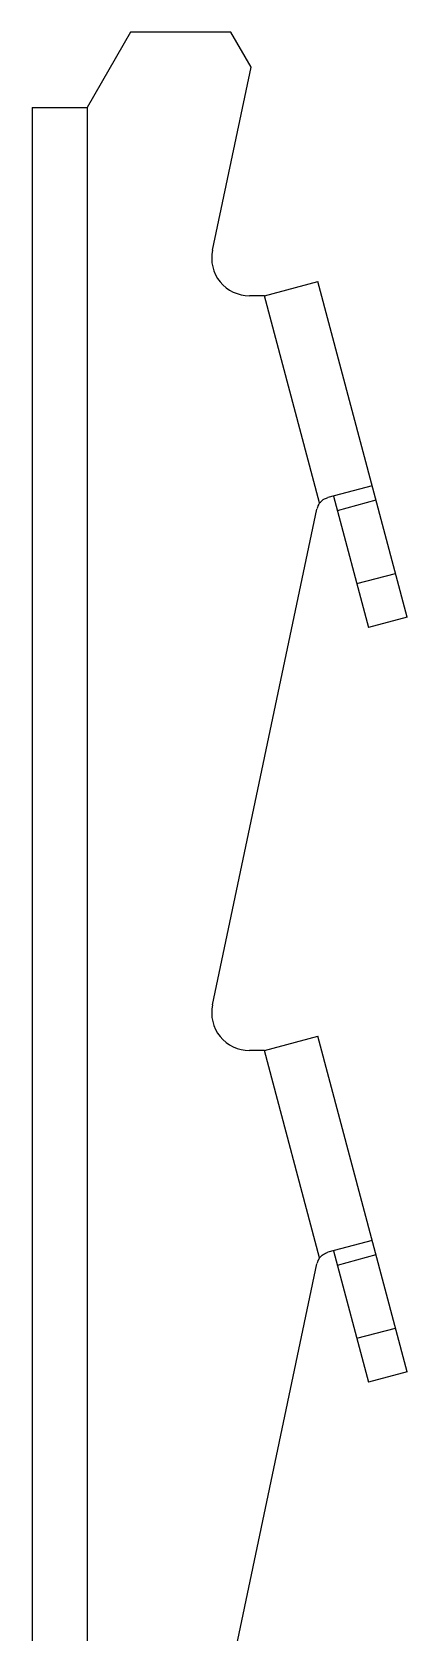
# Model space of a CAD drawing. Header units: millimetres. Extents: x -481 to 1861, y 1168 to 1418.
# Drawn here: x 1836 to 1860.9, y 1312.2 to 1418.2 of the extents above; entities that cross this region are included whole.
import ezdxf

# ---------------------------------------------------------------- set-up
doc = ezdxf.new("R2010")
doc.units = ezdxf.units.MM

msp = doc.modelspace()

# ---------------------------------------------------------------- linework, layer by layer
at = {"color": 7, "linetype": 'Continuous', "lineweight": 25}
for p, q in [((1842.57, 1418.2), (1839.69, 1413.2)), ((1849.2, 1418.2), (1842.57, 1418.2)), ((1850.55, 1415.88), (1849.2, 1418.2)), ((1847.99, 1403.75), (1850.55, 1415.88)), ((1836.04, 1413.2), (1836.04, 1173.2)), ((1836.04, 1413.2), (1839.69, 1413.2)), ((1839.69, 1413.2), (1839.69, 1173.2)), ((1851.44, 1400.73), (1854.97, 1401.67)), ((1860.88, 1379.44), (1854.97, 1401.67)), ((1851.44, 1400.73), (1850.44, 1400.73)), ((1855.09, 1387), (1851.44, 1400.73)), ((1858.57, 1388.14), (1855.63, 1387.36)), ((1847.99, 1353.75), (1854.91, 1386.6)), ((1856, 1387.46), (1858.32, 1378.76)), ((1858.82, 1387.18), (1856.26, 1386.49)), ((1857.55, 1381.66), (1860.11, 1382.34)), ((1860.88, 1379.44), (1858.32, 1378.76)), ((1851.44, 1350.73), (1854.97, 1351.67)), ((1860.88, 1329.44), (1854.97, 1351.67)), ((1851.44, 1350.73), (1850.44, 1350.73)), ((1855.09, 1337), (1851.44, 1350.73)), ((1858.57, 1338.14), (1855.63, 1337.36)), ((1856, 1337.46), (1858.32, 1328.76)), ((1858.82, 1337.18), (1856.26, 1336.49)), ((1847.99, 1303.75), (1854.91, 1336.6)), ((1857.55, 1331.66), (1860.11, 1332.34)), ((1860.88, 1329.44), (1858.32, 1328.76))]:
    msp.add_line(p, q, dxfattribs=at)
for centre, radius, start, end in [((1850.44, 1403.23), 2.5, 168.1065, 270), ((1855.89, 1386.4), 1, 142.8725, 168.1065), ((1850.44, 1353.23), 2.5, 168.1065, 270), ((1855.89, 1336.4), 1, 142.8725, 168.1065)]:
    msp.add_arc(centre, radius, start, end, dxfattribs=at)
for points in [[(1855.09, 1387), (1855.17, 1387.08), (1855.32, 1387.25), (1855.53, 1387.32), (1855.63, 1387.36)], [(1855.09, 1337), (1855.17, 1337.08), (1855.32, 1337.25), (1855.53, 1337.32), (1855.63, 1337.36)]]:
    msp.add_open_spline(points, degree=3, knots=[0, 0, 0, 0, 0.494426, 1, 1, 1, 1], dxfattribs=at)

doc.saveas('drawing.dxf')
